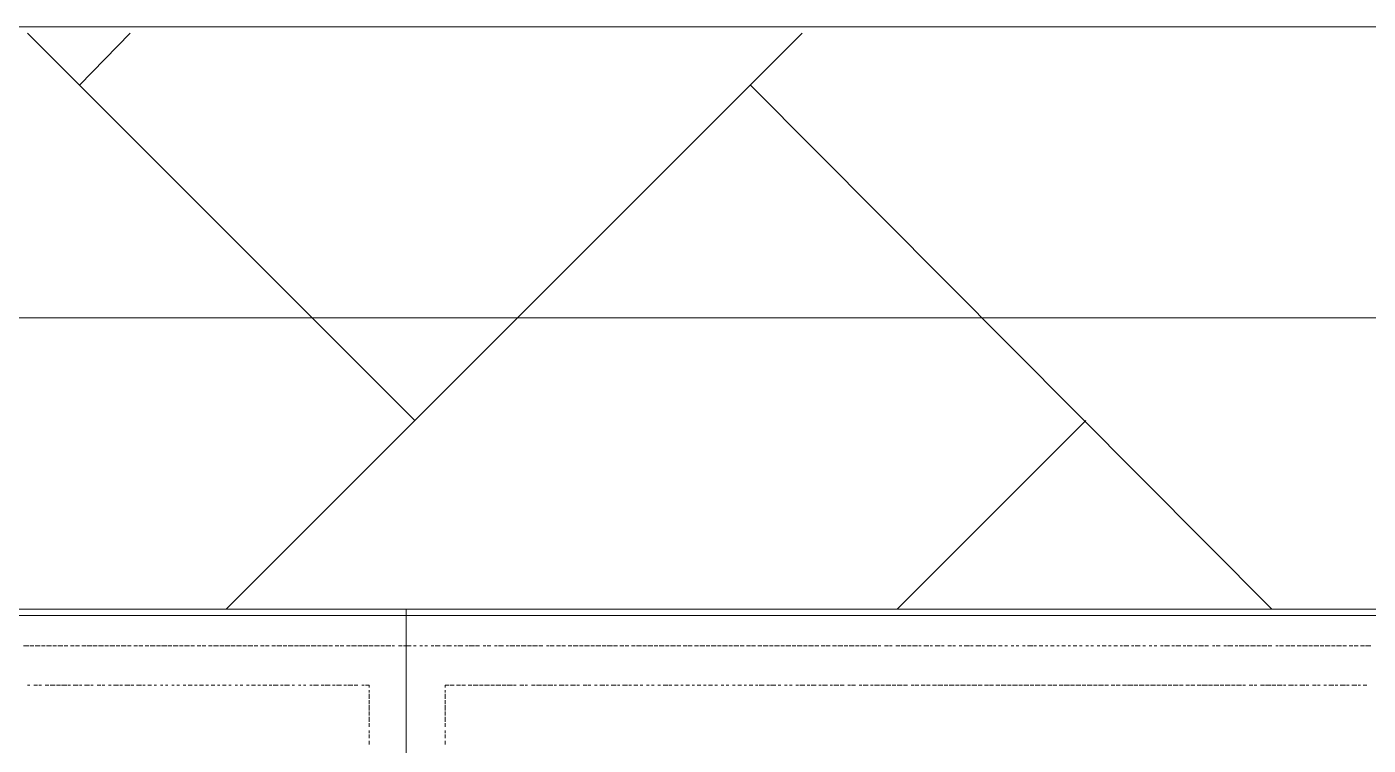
# Model space of a CAD drawing. Header units: millimetres. Extents: x 2928 to 3112, y 1220 to 1280.
# Drawn here: x 2958.771 to 2960.537, y 1237.854 to 1238.8 of the extents above; entities that cross this region are included whole.
import ezdxf

# ---------------------------------------------------------------- set-up
doc = ezdxf.new("R2010")
doc.units = ezdxf.units.MM

msp = doc.modelspace()

# ---------------------------------------------------------------- linework, layer by layer
at = {"color": 7, "linetype": 'Continuous', "lineweight": 5, "true_color": 0x000007}
msp.add_lwpolyline([(2983.03191, 1238.80025), (2957.29321, 1238.80025), (2957.29321, 1238.80025)], dxfattribs=at)
at = {"color": 9, "linetype": 'Continuous', "lineweight": 13, "true_color": 0xbababa}
for points in [[(2959.28157, 1238.28191), (2958.77157, 1238.79192), (2958.77157, 1238.79192)], [(2958.8399, 1238.72358), (2958.90657, 1238.79192), (2958.90657, 1238.79192)], [(2959.03324, 1238.03358), (2959.79158, 1238.79192), (2959.79158, 1238.79192)], [(2960.40992, 1238.03358), (2959.72325, 1238.72358), (2959.72325, 1238.72358)], [(2959.91658, 1238.03358), (2960.16492, 1238.28191), (2960.16492, 1238.28191)]]:
    msp.add_lwpolyline(points, dxfattribs=at)
at = {"color": 253, "linetype": 'Continuous', "lineweight": 5, "true_color": 0x9a9a9a}
for points in [[(2957.39321, 1238.41691), (2982.93191, 1238.41691), (2982.93191, 1238.41691)], [(2959.26991, 1238.02524), (2957.25654, 1238.02524), (2957.25654, 1238.02524)], [(2961.2866, 1238.02524), (2959.26991, 1238.02524), (2959.26991, 1238.02524)]]:
    msp.add_lwpolyline(points, dxfattribs=at)
at = {"color": 7, "linetype": 'Continuous', "lineweight": 20, "true_color": 0x000007}
for points in [[(2959.26991, 1237.5819), (2957.25654, 1237.5819), (2957.25654, 1238.03358), (2959.26991, 1238.03358)], [(2961.2866, 1237.5819), (2959.26991, 1237.5819), (2959.26991, 1238.03358), (2961.2866, 1238.03358)]]:
    msp.add_lwpolyline(points, close=True, dxfattribs=at)
at = {"color": 252, "linetype": 'Continuous', "lineweight": 13, "true_color": 0x989898}
for points in [[(2958.76657, 1237.98524), (2958.77323, 1237.98524), (2958.77323, 1237.98524)], [(2958.7749, 1237.98524), (2958.7799, 1237.98524), (2958.7799, 1237.98524)], [(2958.78157, 1237.98524), (2958.78823, 1237.98524), (2958.78823, 1237.98524)], [(2958.7899, 1237.98524), (2958.7949, 1237.98524), (2958.7949, 1237.98524)], [(2958.79657, 1237.98524), (2958.80323, 1237.98524), (2958.80323, 1237.98524)], [(2958.8049, 1237.98524), (2958.8099, 1237.98524), (2958.8099, 1237.98524)], [(2958.81157, 1237.98524), (2958.81823, 1237.98524), (2958.81823, 1237.98524)], [(2958.8199, 1237.98524), (2958.8249, 1237.98524), (2958.8249, 1237.98524)], [(2958.82823, 1237.98524), (2958.83323, 1237.98524), (2958.83323, 1237.98524)], [(2958.8349, 1237.98524), (2958.8399, 1237.98524), (2958.8399, 1237.98524)], [(2958.84323, 1237.98524), (2958.84823, 1237.98524), (2958.84823, 1237.98524)], [(2958.8499, 1237.98524), (2958.85657, 1237.98524), (2958.85657, 1237.98524)], [(2958.85823, 1237.98524), (2958.86323, 1237.98524), (2958.86323, 1237.98524)], [(2958.8649, 1237.98524), (2958.87157, 1237.98524), (2958.87157, 1237.98524)], [(2958.87323, 1237.98524), (2958.87823, 1237.98524), (2958.87823, 1237.98524)], [(2958.8799, 1237.98524), (2958.88657, 1237.98524), (2958.88657, 1237.98524)], [(2958.88823, 1237.98524), (2958.89323, 1237.98524), (2958.89323, 1237.98524)], [(2958.8949, 1237.98524), (2958.90157, 1237.98524), (2958.90157, 1237.98524)], [(2958.90324, 1237.98524), (2958.90824, 1237.98524), (2958.90824, 1237.98524)], [(2958.91157, 1237.98524), (2958.91657, 1237.98524), (2958.91657, 1237.98524)], [(2958.91824, 1237.98524), (2958.92324, 1237.98524), (2958.92324, 1237.98524)], [(2958.92657, 1237.98524), (2958.93157, 1237.98524), (2958.93157, 1237.98524)], [(2958.93324, 1237.98524), (2958.9399, 1237.98524), (2958.9399, 1237.98524)], [(2958.94157, 1237.98524), (2958.94657, 1237.98524), (2958.94657, 1237.98524)], [(2958.94824, 1237.98524), (2958.9549, 1237.98524), (2958.9549, 1237.98524)], [(2958.95657, 1237.98524), (2958.96157, 1237.98524), (2958.96157, 1237.98524)], [(2958.96324, 1237.98524), (2958.9699, 1237.98524), (2958.9699, 1237.98524)], [(2958.97157, 1237.98524), (2958.97657, 1237.98524), (2958.97657, 1237.98524)], [(2958.97824, 1237.98524), (2958.9849, 1237.98524), (2958.9849, 1237.98524)], [(2958.98657, 1237.98524), (2958.99157, 1237.98524), (2958.99157, 1237.98524)], [(2958.9949, 1237.98524), (2958.9999, 1237.98524), (2958.9999, 1237.98524)], [(2959.00157, 1237.98524), (2959.00657, 1237.98524), (2959.00657, 1237.98524)], [(2959.0099, 1237.98524), (2959.0149, 1237.98524), (2959.0149, 1237.98524)], [(2959.01657, 1237.98524), (2959.02324, 1237.98524), (2959.02324, 1237.98524)], [(2959.0249, 1237.98524), (2959.0299, 1237.98524), (2959.0299, 1237.98524)], [(2959.03157, 1237.98524), (2959.03824, 1237.98524), (2959.03824, 1237.98524)], [(2959.0399, 1237.98524), (2959.0449, 1237.98524), (2959.0449, 1237.98524)], [(2959.04657, 1237.98524), (2959.05324, 1237.98524), (2959.05324, 1237.98524)], [(2959.0549, 1237.98524), (2959.0599, 1237.98524), (2959.0599, 1237.98524)], [(2959.06157, 1237.98524), (2959.06824, 1237.98524), (2959.06824, 1237.98524)], [(2959.0699, 1237.98524), (2959.0749, 1237.98524), (2959.0749, 1237.98524)], [(2959.07824, 1237.98524), (2959.08324, 1237.98524), (2959.08324, 1237.98524)], [(2959.0849, 1237.98524), (2959.0899, 1237.98524), (2959.0899, 1237.98524)], [(2959.09324, 1237.98524), (2959.09824, 1237.98524), (2959.09824, 1237.98524)], [(2959.0999, 1237.98524), (2959.10657, 1237.98524), (2959.10657, 1237.98524)], [(2959.10824, 1237.98524), (2959.11324, 1237.98524), (2959.11324, 1237.98524)], [(2959.1149, 1237.98524), (2959.12157, 1237.98524), (2959.12157, 1237.98524)], [(2959.12324, 1237.98524), (2959.12824, 1237.98524), (2959.12824, 1237.98524)], [(2959.12991, 1237.98524), (2959.13657, 1237.98524), (2959.13657, 1237.98524)], [(2959.13824, 1237.98524), (2959.14324, 1237.98524), (2959.14324, 1237.98524)], [(2959.14491, 1237.98524), (2959.15157, 1237.98524), (2959.15157, 1237.98524)], [(2959.15324, 1237.98524), (2959.15824, 1237.98524), (2959.15824, 1237.98524)], [(2959.15991, 1237.98524), (2959.16657, 1237.98524), (2959.16657, 1237.98524)], [(2959.16824, 1237.98524), (2959.17324, 1237.98524), (2959.17324, 1237.98524)], [(2959.17657, 1237.98524), (2959.18157, 1237.98524), (2959.18157, 1237.98524)], [(2959.18324, 1237.98524), (2959.18824, 1237.98524), (2959.18824, 1237.98524)], [(2959.19157, 1237.98524), (2959.19657, 1237.98524), (2959.19657, 1237.98524)], [(2959.19824, 1237.98524), (2959.20491, 1237.98524), (2959.20491, 1237.98524)], [(2959.20657, 1237.98524), (2959.21157, 1237.98524), (2959.21157, 1237.98524)], [(2959.21324, 1237.98524), (2959.21991, 1237.98524), (2959.21991, 1237.98524)], [(2959.22157, 1237.98524), (2959.22657, 1237.98524), (2959.22657, 1237.98524)], [(2959.22824, 1237.98524), (2959.23491, 1237.98524), (2959.23491, 1237.98524)], [(2959.23657, 1237.98524), (2959.24157, 1237.98524), (2959.24157, 1237.98524)], [(2959.24324, 1237.98524), (2959.24991, 1237.98524), (2959.24991, 1237.98524)], [(2959.25157, 1237.98524), (2959.25491, 1237.98524), (2959.25491, 1237.98524)], [(2959.25991, 1237.98524), (2959.26491, 1237.98524), (2959.26491, 1237.98524)], [(2959.26657, 1237.98524), (2959.26991, 1237.98524), (2959.26991, 1237.98524)], [(2959.26991, 1237.98524), (2959.27657, 1237.98524), (2959.27657, 1237.98524)], [(2959.27991, 1237.98524), (2959.28324, 1237.98524), (2959.28324, 1237.98524)], [(2959.28824, 1237.98524), (2959.29157, 1237.98524), (2959.29157, 1237.98524)], [(2959.29491, 1237.98524), (2959.29824, 1237.98524), (2959.29824, 1237.98524)], [(2959.30324, 1237.98524), (2959.30657, 1237.98524), (2959.30657, 1237.98524)], [(2959.30824, 1237.98524), (2959.31491, 1237.98524), (2959.31491, 1237.98524)], [(2959.31824, 1237.98524), (2959.32157, 1237.98524), (2959.32157, 1237.98524)], [(2959.32324, 1237.98524), (2959.32991, 1237.98524), (2959.32991, 1237.98524)], [(2959.33324, 1237.98524), (2959.33657, 1237.98524), (2959.33657, 1237.98524)], [(2959.33824, 1237.98524), (2959.34491, 1237.98524), (2959.34491, 1237.98524)], [(2959.34824, 1237.98524), (2959.35157, 1237.98524), (2959.35157, 1237.98524)], [(2959.35324, 1237.98524), (2959.35991, 1237.98524), (2959.35991, 1237.98524)], [(2959.36158, 1237.98524), (2959.36658, 1237.98524), (2959.36658, 1237.98524)], [(2959.37158, 1237.98524), (2959.37491, 1237.98524), (2959.37491, 1237.98524)], [(2959.37658, 1237.98524), (2959.38158, 1237.98524), (2959.38158, 1237.98524)], [(2959.38658, 1237.98524), (2959.38991, 1237.98524), (2959.38991, 1237.98524)], [(2959.39158, 1237.98524), (2959.39824, 1237.98524), (2959.39824, 1237.98524)], [(2959.40158, 1237.98524), (2959.40491, 1237.98524), (2959.40491, 1237.98524)], [(2959.40658, 1237.98524), (2959.41324, 1237.98524), (2959.41324, 1237.98524)], [(2959.41491, 1237.98524), (2959.41991, 1237.98524), (2959.41991, 1237.98524)], [(2959.42158, 1237.98524), (2959.42824, 1237.98524), (2959.42824, 1237.98524)], [(2959.42991, 1237.98524), (2959.43491, 1237.98524), (2959.43491, 1237.98524)], [(2959.43658, 1237.98524), (2959.44324, 1237.98524), (2959.44324, 1237.98524)], [(2959.44491, 1237.98524), (2959.44991, 1237.98524), (2959.44991, 1237.98524)], [(2959.45491, 1237.98524), (2959.45824, 1237.98524), (2959.45824, 1237.98524)], [(2959.45991, 1237.98524), (2959.46491, 1237.98524), (2959.46491, 1237.98524)], [(2959.46824, 1237.98524), (2959.47324, 1237.98524), (2959.47324, 1237.98524)], [(2959.47491, 1237.98524), (2959.47991, 1237.98524), (2959.47991, 1237.98524)], [(2959.48324, 1237.98524), (2959.48824, 1237.98524), (2959.48824, 1237.98524)], [(2959.48991, 1237.98524), (2959.49658, 1237.98524), (2959.49658, 1237.98524)], [(2959.49824, 1237.98524), (2959.50324, 1237.98524), (2959.50324, 1237.98524)], [(2959.50491, 1237.98524), (2959.51158, 1237.98524), (2959.51158, 1237.98524)], [(2959.51324, 1237.98524), (2959.51824, 1237.98524), (2959.51824, 1237.98524)], [(2959.51991, 1237.98524), (2959.52658, 1237.98524), (2959.52658, 1237.98524)], [(2959.52824, 1237.98524), (2959.53324, 1237.98524), (2959.53324, 1237.98524)], [(2959.53491, 1237.98524), (2959.54158, 1237.98524), (2959.54158, 1237.98524)], [(2959.54324, 1237.98524), (2959.54824, 1237.98524), (2959.54824, 1237.98524)], [(2959.55158, 1237.98524), (2959.55658, 1237.98524), (2959.55658, 1237.98524)], [(2959.55824, 1237.98524), (2959.56324, 1237.98524), (2959.56324, 1237.98524)], [(2959.56658, 1237.98524), (2959.57158, 1237.98524), (2959.57158, 1237.98524)], [(2959.57324, 1237.98524), (2959.57991, 1237.98524), (2959.57991, 1237.98524)], [(2959.58158, 1237.98524), (2959.58658, 1237.98524), (2959.58658, 1237.98524)], [(2959.58824, 1237.98524), (2959.59491, 1237.98524), (2959.59491, 1237.98524)], [(2959.59658, 1237.98524), (2959.60158, 1237.98524), (2959.60158, 1237.98524)], [(2959.60325, 1237.98524), (2959.60991, 1237.98524), (2959.60991, 1237.98524)], [(2959.61158, 1237.98524), (2959.61658, 1237.98524), (2959.61658, 1237.98524)], [(2959.61825, 1237.98524), (2959.62491, 1237.98524), (2959.62491, 1237.98524)], [(2959.62658, 1237.98524), (2959.63158, 1237.98524), (2959.63158, 1237.98524)], [(2959.63491, 1237.98524), (2959.63991, 1237.98524), (2959.63991, 1237.98524)], [(2959.64158, 1237.98524), (2959.64658, 1237.98524), (2959.64658, 1237.98524)], [(2959.64991, 1237.98524), (2959.65491, 1237.98524), (2959.65491, 1237.98524)], [(2959.65658, 1237.98524), (2959.66325, 1237.98524), (2959.66325, 1237.98524)], [(2959.66491, 1237.98524), (2959.66991, 1237.98524), (2959.66991, 1237.98524)], [(2959.67158, 1237.98524), (2959.67825, 1237.98524), (2959.67825, 1237.98524)], [(2959.67991, 1237.98524), (2959.68491, 1237.98524), (2959.68491, 1237.98524)], [(2959.68658, 1237.98524), (2959.69325, 1237.98524), (2959.69325, 1237.98524)], [(2959.69491, 1237.98524), (2959.69991, 1237.98524), (2959.69991, 1237.98524)], [(2959.70158, 1237.98524), (2959.70825, 1237.98524), (2959.70825, 1237.98524)], [(2959.70991, 1237.98524), (2959.71491, 1237.98524), (2959.71491, 1237.98524)], [(2959.71825, 1237.98524), (2959.72325, 1237.98524), (2959.72325, 1237.98524)], [(2959.72491, 1237.98524), (2959.72991, 1237.98524), (2959.72991, 1237.98524)], [(2959.73325, 1237.98524), (2959.73825, 1237.98524), (2959.73825, 1237.98524)], [(2959.73991, 1237.98524), (2959.74658, 1237.98524), (2959.74658, 1237.98524)], [(2959.74825, 1237.98524), (2959.75325, 1237.98524), (2959.75325, 1237.98524)], [(2959.75491, 1237.98524), (2959.76158, 1237.98524), (2959.76158, 1237.98524)], [(2959.76325, 1237.98524), (2959.76825, 1237.98524), (2959.76825, 1237.98524)], [(2959.76991, 1237.98524), (2959.77658, 1237.98524), (2959.77658, 1237.98524)], [(2959.77825, 1237.98524), (2959.78325, 1237.98524), (2959.78325, 1237.98524)], [(2959.78491, 1237.98524), (2959.79158, 1237.98524), (2959.79158, 1237.98524)], [(2959.79325, 1237.98524), (2959.79825, 1237.98524), (2959.79825, 1237.98524)], [(2959.79991, 1237.98524), (2959.80658, 1237.98524), (2959.80658, 1237.98524)], [(2959.80825, 1237.98524), (2959.81325, 1237.98524), (2959.81325, 1237.98524)], [(2959.81658, 1237.98524), (2959.82158, 1237.98524), (2959.82158, 1237.98524)], [(2959.82325, 1237.98524), (2959.82825, 1237.98524), (2959.82825, 1237.98524)], [(2959.83158, 1237.98524), (2959.83658, 1237.98524), (2959.83658, 1237.98524)], [(2959.83825, 1237.98524), (2959.84492, 1237.98524), (2959.84492, 1237.98524)], [(2959.84658, 1237.98524), (2959.85158, 1237.98524), (2959.85158, 1237.98524)], [(2959.85325, 1237.98524), (2959.85992, 1237.98524), (2959.85992, 1237.98524)], [(2959.86158, 1237.98524), (2959.86658, 1237.98524), (2959.86658, 1237.98524)], [(2959.86825, 1237.98524), (2959.87492, 1237.98524), (2959.87492, 1237.98524)], [(2959.87658, 1237.98524), (2959.88158, 1237.98524), (2959.88158, 1237.98524)], [(2959.88325, 1237.98524), (2959.88992, 1237.98524), (2959.88992, 1237.98524)], [(2959.89158, 1237.98524), (2959.89492, 1237.98524), (2959.89492, 1237.98524)], [(2959.89992, 1237.98524), (2959.90492, 1237.98524), (2959.90492, 1237.98524)], [(2959.90658, 1237.98524), (2959.90992, 1237.98524), (2959.90992, 1237.98524)], [(2959.91492, 1237.98524), (2959.91992, 1237.98524), (2959.91992, 1237.98524)], [(2959.92158, 1237.98524), (2959.92825, 1237.98524), (2959.92825, 1237.98524)], [(2959.92992, 1237.98524), (2959.93492, 1237.98524), (2959.93492, 1237.98524)], [(2959.93658, 1237.98524), (2959.94325, 1237.98524), (2959.94325, 1237.98524)], [(2959.94492, 1237.98524), (2959.94825, 1237.98524), (2959.94825, 1237.98524)], [(2959.95158, 1237.98524), (2959.95825, 1237.98524), (2959.95825, 1237.98524)], [(2959.95992, 1237.98524), (2959.96325, 1237.98524), (2959.96325, 1237.98524)], [(2959.96658, 1237.98524), (2959.97325, 1237.98524), (2959.97325, 1237.98524)], [(2959.97492, 1237.98524), (2959.97825, 1237.98524), (2959.97825, 1237.98524)], [(2959.98325, 1237.98524), (2959.98825, 1237.98524), (2959.98825, 1237.98524)], [(2959.98992, 1237.98524), (2959.99325, 1237.98524), (2959.99325, 1237.98524)], [(2959.99825, 1237.98524), (2960.00158, 1237.98524), (2960.00158, 1237.98524)], [(2960.00492, 1237.98524), (2960.01158, 1237.98524), (2960.01158, 1237.98524)], [(2960.01325, 1237.98524), (2960.01658, 1237.98524), (2960.01658, 1237.98524)], [(2960.01992, 1237.98524), (2960.02658, 1237.98524), (2960.02658, 1237.98524)], [(2960.02825, 1237.98524), (2960.03158, 1237.98524), (2960.03158, 1237.98524)], [(2960.03492, 1237.98524), (2960.04158, 1237.98524), (2960.04158, 1237.98524)], [(2960.04325, 1237.98524), (2960.04658, 1237.98524), (2960.04658, 1237.98524)], [(2960.04992, 1237.98524), (2960.05492, 1237.98524), (2960.05492, 1237.98524)], [(2960.05825, 1237.98524), (2960.06159, 1237.98524), (2960.06159, 1237.98524)], [(2960.06659, 1237.98524), (2960.06992, 1237.98524), (2960.06992, 1237.98524)], [(2960.07325, 1237.98524), (2960.07659, 1237.98524), (2960.07659, 1237.98524)], [(2960.08159, 1237.98524), (2960.08492, 1237.98524), (2960.08492, 1237.98524)], [(2960.08825, 1237.98524), (2960.09492, 1237.98524), (2960.09492, 1237.98524)], [(2960.09659, 1237.98524), (2960.09992, 1237.98524), (2960.09992, 1237.98524)], [(2960.10325, 1237.98524), (2960.10825, 1237.98524), (2960.10825, 1237.98524)], [(2960.11159, 1237.98524), (2960.11492, 1237.98524), (2960.11492, 1237.98524)], [(2960.11825, 1237.98524), (2960.12325, 1237.98524), (2960.12325, 1237.98524)], [(2960.12659, 1237.98524), (2960.12992, 1237.98524), (2960.12992, 1237.98524)], [(2960.13325, 1237.98524), (2960.13825, 1237.98524), (2960.13825, 1237.98524)], [(2960.14159, 1237.98524), (2960.14492, 1237.98524), (2960.14492, 1237.98524)], [(2960.14825, 1237.98524), (2960.15325, 1237.98524), (2960.15325, 1237.98524)], [(2960.15659, 1237.98524), (2960.15992, 1237.98524), (2960.15992, 1237.98524)], [(2960.16492, 1237.98524), (2960.16825, 1237.98524), (2960.16825, 1237.98524)], [(2960.17159, 1237.98524), (2960.17492, 1237.98524), (2960.17492, 1237.98524)], [(2960.17992, 1237.98524), (2960.18325, 1237.98524), (2960.18325, 1237.98524)], [(2960.18659, 1237.98524), (2960.19159, 1237.98524), (2960.19159, 1237.98524)], [(2960.19492, 1237.98524), (2960.19825, 1237.98524), (2960.19825, 1237.98524)], [(2960.20159, 1237.98524), (2960.20659, 1237.98524), (2960.20659, 1237.98524)], [(2960.20992, 1237.98524), (2960.21325, 1237.98524), (2960.21325, 1237.98524)], [(2960.21492, 1237.98524), (2960.22159, 1237.98524), (2960.22159, 1237.98524)], [(2960.22492, 1237.98524), (2960.22825, 1237.98524), (2960.22825, 1237.98524)], [(2960.22992, 1237.98524), (2960.23659, 1237.98524), (2960.23659, 1237.98524)], [(2960.23992, 1237.98524), (2960.24325, 1237.98524), (2960.24325, 1237.98524)], [(2960.24825, 1237.98524), (2960.25159, 1237.98524), (2960.25159, 1237.98524)], [(2960.25492, 1237.98524), (2960.25825, 1237.98524), (2960.25825, 1237.98524)], [(2960.26325, 1237.98524), (2960.26659, 1237.98524), (2960.26659, 1237.98524)], [(2960.26825, 1237.98524), (2960.27492, 1237.98524), (2960.27492, 1237.98524)], [(2960.27825, 1237.98524), (2960.28159, 1237.98524), (2960.28159, 1237.98524)], [(2960.28325, 1237.98524), (2960.28992, 1237.98524), (2960.28992, 1237.98524)], [(2960.29325, 1237.98524), (2960.29659, 1237.98524), (2960.29659, 1237.98524)], [(2960.29826, 1237.98524), (2960.30492, 1237.98524), (2960.30492, 1237.98524)], [(2960.30826, 1237.98524), (2960.31159, 1237.98524), (2960.31159, 1237.98524)], [(2960.31326, 1237.98524), (2960.31992, 1237.98524), (2960.31992, 1237.98524)], [(2960.32159, 1237.98524), (2960.32659, 1237.98524), (2960.32659, 1237.98524)], [(2960.33159, 1237.98524), (2960.33492, 1237.98524), (2960.33492, 1237.98524)], [(2960.33659, 1237.98524), (2960.34159, 1237.98524), (2960.34159, 1237.98524)], [(2960.34659, 1237.98524), (2960.34992, 1237.98524), (2960.34992, 1237.98524)], [(2960.35159, 1237.98524), (2960.35826, 1237.98524), (2960.35826, 1237.98524)], [(2960.36159, 1237.98524), (2960.36492, 1237.98524), (2960.36492, 1237.98524)], [(2960.36659, 1237.98524), (2960.37326, 1237.98524), (2960.37326, 1237.98524)], [(2960.37492, 1237.98524), (2960.37992, 1237.98524), (2960.37992, 1237.98524)], [(2960.38159, 1237.98524), (2960.38826, 1237.98524), (2960.38826, 1237.98524)], [(2960.38992, 1237.98524), (2960.39492, 1237.98524), (2960.39492, 1237.98524)], [(2960.39659, 1237.98524), (2960.40326, 1237.98524), (2960.40326, 1237.98524)], [(2960.40492, 1237.98524), (2960.40992, 1237.98524), (2960.40992, 1237.98524)], [(2960.41492, 1237.98524), (2960.41826, 1237.98524), (2960.41826, 1237.98524)], [(2960.41992, 1237.98524), (2960.42492, 1237.98524), (2960.42492, 1237.98524)], [(2960.42826, 1237.98524), (2960.43326, 1237.98524), (2960.43326, 1237.98524)], [(2960.43492, 1237.98524), (2960.43992, 1237.98524), (2960.43992, 1237.98524)], [(2960.44326, 1237.98524), (2960.44826, 1237.98524), (2960.44826, 1237.98524)], [(2960.44992, 1237.98524), (2960.45659, 1237.98524), (2960.45659, 1237.98524)], [(2960.45826, 1237.98524), (2960.46326, 1237.98524), (2960.46326, 1237.98524)], [(2960.46492, 1237.98524), (2960.47159, 1237.98524), (2960.47159, 1237.98524)], [(2960.47326, 1237.98524), (2960.47826, 1237.98524), (2960.47826, 1237.98524)], [(2960.47992, 1237.98524), (2960.48659, 1237.98524), (2960.48659, 1237.98524)], [(2960.48826, 1237.98524), (2960.49326, 1237.98524), (2960.49326, 1237.98524)], [(2960.49492, 1237.98524), (2960.50159, 1237.98524), (2960.50159, 1237.98524)], [(2960.50326, 1237.98524), (2960.50826, 1237.98524), (2960.50826, 1237.98524)], [(2960.51159, 1237.98524), (2960.51659, 1237.98524), (2960.51659, 1237.98524)], [(2960.51826, 1237.98524), (2960.52326, 1237.98524), (2960.52326, 1237.98524)], [(2960.52659, 1237.98524), (2960.53159, 1237.98524), (2960.53159, 1237.98524)], [(2960.53326, 1237.98524), (2960.53993, 1237.98524), (2960.53993, 1237.98524)], [(2958.77157, 1237.93357), (2958.7749, 1237.93357), (2958.7749, 1237.93357)], [(2958.7799, 1237.93357), (2958.7849, 1237.93357), (2958.7849, 1237.93357)], [(2958.78657, 1237.93357), (2958.7899, 1237.93357), (2958.7899, 1237.93357)], [(2958.7949, 1237.93357), (2958.7999, 1237.93357), (2958.7999, 1237.93357)], [(2958.80157, 1237.93357), (2958.80823, 1237.93357), (2958.80823, 1237.93357)], [(2958.8099, 1237.93357), (2958.8149, 1237.93357), (2958.8149, 1237.93357)], [(2958.81657, 1237.93357), (2958.82323, 1237.93357), (2958.82323, 1237.93357)], [(2958.8249, 1237.93357), (2958.82823, 1237.93357), (2958.82823, 1237.93357)], [(2958.83157, 1237.93357), (2958.83823, 1237.93357), (2958.83823, 1237.93357)], [(2958.8399, 1237.93357), (2958.84323, 1237.93357), (2958.84323, 1237.93357)], [(2958.84657, 1237.93357), (2958.85323, 1237.93357), (2958.85323, 1237.93357)], [(2958.8549, 1237.93357), (2958.85823, 1237.93357), (2958.85823, 1237.93357)], [(2958.86323, 1237.93357), (2958.86823, 1237.93357), (2958.86823, 1237.93357)], [(2958.8699, 1237.93357), (2958.87323, 1237.93357), (2958.87323, 1237.93357)], [(2958.87823, 1237.93357), (2958.88157, 1237.93357), (2958.88157, 1237.93357)], [(2958.8849, 1237.93357), (2958.89157, 1237.93357), (2958.89157, 1237.93357)], [(2958.89323, 1237.93357), (2958.89657, 1237.93357), (2958.89657, 1237.93357)], [(2958.8999, 1237.93357), (2958.90657, 1237.93357), (2958.90657, 1237.93357)], [(2958.90824, 1237.93357), (2958.91157, 1237.93357), (2958.91157, 1237.93357)], [(2958.9149, 1237.93357), (2958.92157, 1237.93357), (2958.92157, 1237.93357)], [(2958.92324, 1237.93357), (2958.92657, 1237.93357), (2958.92657, 1237.93357)], [(2958.9299, 1237.93357), (2958.9349, 1237.93357), (2958.9349, 1237.93357)], [(2958.93824, 1237.93357), (2958.94157, 1237.93357), (2958.94157, 1237.93357)], [(2958.94657, 1237.93357), (2958.9499, 1237.93357), (2958.9499, 1237.93357)], [(2958.95324, 1237.93357), (2958.95657, 1237.93357), (2958.95657, 1237.93357)], [(2958.96157, 1237.93357), (2958.9649, 1237.93357), (2958.9649, 1237.93357)], [(2958.96824, 1237.93357), (2958.97157, 1237.93357), (2958.97157, 1237.93357)], [(2958.97657, 1237.93357), (2958.9799, 1237.93357), (2958.9799, 1237.93357)], [(2958.98324, 1237.93357), (2958.98824, 1237.93357), (2958.98824, 1237.93357)], [(2958.99157, 1237.93357), (2958.9949, 1237.93357), (2958.9949, 1237.93357)], [(2958.99824, 1237.93357), (2959.00324, 1237.93357), (2959.00324, 1237.93357)], [(2959.00657, 1237.93357), (2959.0099, 1237.93357), (2959.0099, 1237.93357)], [(2959.01324, 1237.93357), (2959.01824, 1237.93357), (2959.01824, 1237.93357)], [(2959.02157, 1237.93357), (2959.0249, 1237.93357), (2959.0249, 1237.93357)], [(2959.02824, 1237.93357), (2959.03324, 1237.93357), (2959.03324, 1237.93357)], [(2959.03657, 1237.93357), (2959.0399, 1237.93357), (2959.0399, 1237.93357)], [(2959.0449, 1237.93357), (2959.04824, 1237.93357), (2959.04824, 1237.93357)], [(2959.05157, 1237.93357), (2959.0549, 1237.93357), (2959.0549, 1237.93357)], [(2959.0599, 1237.93357), (2959.06324, 1237.93357), (2959.06324, 1237.93357)], [(2959.06657, 1237.93357), (2959.07157, 1237.93357), (2959.07157, 1237.93357)], [(2959.0749, 1237.93357), (2959.07824, 1237.93357), (2959.07824, 1237.93357)], [(2959.08157, 1237.93357), (2959.08657, 1237.93357), (2959.08657, 1237.93357)], [(2959.0899, 1237.93357), (2959.09324, 1237.93357), (2959.09324, 1237.93357)], [(2959.0949, 1237.93357), (2959.10157, 1237.93357), (2959.10157, 1237.93357)], [(2959.1049, 1237.93357), (2959.10824, 1237.93357), (2959.10824, 1237.93357)], [(2959.1099, 1237.93357), (2959.11657, 1237.93357), (2959.11657, 1237.93357)], [(2959.1199, 1237.93357), (2959.12324, 1237.93357), (2959.12324, 1237.93357)], [(2959.12824, 1237.93357), (2959.13157, 1237.93357), (2959.13157, 1237.93357)], [(2959.13491, 1237.93357), (2959.13824, 1237.93357), (2959.13824, 1237.93357)], [(2959.14324, 1237.93357), (2959.14657, 1237.93357), (2959.14657, 1237.93357)], [(2959.14824, 1237.93357), (2959.15491, 1237.93357), (2959.15491, 1237.93357)], [(2959.15824, 1237.93357), (2959.16157, 1237.93357), (2959.16157, 1237.93357)], [(2959.16324, 1237.93357), (2959.16991, 1237.93357), (2959.16991, 1237.93357)], [(2959.17324, 1237.93357), (2959.17657, 1237.93357), (2959.17657, 1237.93357)], [(2959.17824, 1237.93357), (2959.18491, 1237.93357), (2959.18491, 1237.93357)], [(2959.18824, 1237.93357), (2959.19157, 1237.93357), (2959.19157, 1237.93357)], [(2959.19324, 1237.93357), (2959.19991, 1237.93357), (2959.19991, 1237.93357)], [(2959.20157, 1237.93357), (2959.20657, 1237.93357), (2959.20657, 1237.93357)], [(2959.21157, 1237.93357), (2959.21491, 1237.93357), (2959.21491, 1237.93357)], [(2959.21657, 1237.93357), (2959.22157, 1237.93357), (2959.22157, 1237.93024)], [(2959.22157, 1237.92691), (2959.22157, 1237.92357), (2959.22157, 1237.92357)], [(2959.22157, 1237.92191), (2959.22157, 1237.91524), (2959.22157, 1237.91524)], [(2959.32157, 1237.93024), (2959.32157, 1237.93357), (2959.32657, 1237.93357)], [(2959.32157, 1237.92357), (2959.32157, 1237.92691), (2959.32157, 1237.92691)], [(2959.32157, 1237.91524), (2959.32157, 1237.92191), (2959.32157, 1237.92191)], [(2959.32824, 1237.93357), (2959.33324, 1237.93357), (2959.33324, 1237.93357)], [(2959.33657, 1237.93357), (2959.34157, 1237.93357), (2959.34157, 1237.93357)], [(2959.34324, 1237.93357), (2959.34824, 1237.93357), (2959.34824, 1237.93357)], [(2959.35157, 1237.93357), (2959.35657, 1237.93357), (2959.35657, 1237.93357)], [(2959.35824, 1237.93357), (2959.36491, 1237.93357), (2959.36491, 1237.93357)], [(2959.36658, 1237.93357), (2959.37158, 1237.93357), (2959.37158, 1237.93357)], [(2959.37324, 1237.93357), (2959.37991, 1237.93357), (2959.37991, 1237.93357)], [(2959.38158, 1237.93357), (2959.38658, 1237.93357), (2959.38658, 1237.93357)], [(2959.38824, 1237.93357), (2959.39491, 1237.93357), (2959.39491, 1237.93357)], [(2959.39658, 1237.93357), (2959.40158, 1237.93357), (2959.40158, 1237.93357)], [(2959.40324, 1237.93357), (2959.40991, 1237.93357), (2959.40991, 1237.93357)], [(2959.41158, 1237.93357), (2959.41491, 1237.93357), (2959.41491, 1237.93357)], [(2959.41991, 1237.93357), (2959.42491, 1237.93357), (2959.42491, 1237.93357)], [(2959.42658, 1237.93357), (2959.42991, 1237.93357), (2959.42991, 1237.93357)], [(2959.43491, 1237.93357), (2959.43991, 1237.93357), (2959.43991, 1237.93357)], [(2959.44158, 1237.93357), (2959.44824, 1237.93357), (2959.44824, 1237.93357)], [(2959.44991, 1237.93357), (2959.45491, 1237.93357), (2959.45491, 1237.93357)], [(2959.45658, 1237.93357), (2959.46324, 1237.93357), (2959.46324, 1237.93357)], [(2959.46491, 1237.93357), (2959.46824, 1237.93357), (2959.46824, 1237.93357)], [(2959.47158, 1237.93357), (2959.47824, 1237.93357), (2959.47824, 1237.93357)], [(2959.47991, 1237.93357), (2959.48324, 1237.93357), (2959.48324, 1237.93357)], [(2959.48658, 1237.93357), (2959.49324, 1237.93357), (2959.49324, 1237.93357)], [(2959.49491, 1237.93357), (2959.49824, 1237.93357), (2959.49824, 1237.93357)], [(2959.50324, 1237.93357), (2959.50824, 1237.93357), (2959.50824, 1237.93357)], [(2959.50991, 1237.93357), (2959.51324, 1237.93357), (2959.51324, 1237.93357)], [(2959.51824, 1237.93357), (2959.52158, 1237.93357), (2959.52158, 1237.93357)], [(2959.52491, 1237.93357), (2959.53158, 1237.93357), (2959.53158, 1237.93357)], [(2959.53324, 1237.93357), (2959.53658, 1237.93357), (2959.53658, 1237.93357)], [(2959.53991, 1237.93357), (2959.54658, 1237.93357), (2959.54658, 1237.93357)], [(2959.54824, 1237.93357), (2959.55158, 1237.93357), (2959.55158, 1237.93357)], [(2959.55491, 1237.93357), (2959.56158, 1237.93357), (2959.56158, 1237.93357)], [(2959.56324, 1237.93357), (2959.56658, 1237.93357), (2959.56658, 1237.93357)], [(2959.56991, 1237.93357), (2959.57491, 1237.93357), (2959.57491, 1237.93357)], [(2959.57824, 1237.93357), (2959.58158, 1237.93357), (2959.58158, 1237.93357)], [(2959.58658, 1237.93357), (2959.58991, 1237.93357), (2959.58991, 1237.93357)], [(2959.59324, 1237.93357), (2959.59658, 1237.93357), (2959.59658, 1237.93357)], [(2959.60158, 1237.93357), (2959.60491, 1237.93357), (2959.60491, 1237.93357)], [(2959.60825, 1237.93357), (2959.61491, 1237.93357), (2959.61491, 1237.93357)], [(2959.61658, 1237.93357), (2959.61991, 1237.93357), (2959.61991, 1237.93357)], [(2959.62325, 1237.93357), (2959.62825, 1237.93357), (2959.62825, 1237.93357)], [(2959.63158, 1237.93357), (2959.63491, 1237.93357), (2959.63491, 1237.93357)], [(2959.63825, 1237.93357), (2959.64325, 1237.93357), (2959.64325, 1237.93357)], [(2959.64658, 1237.93357), (2959.64991, 1237.93357), (2959.64991, 1237.93357)], [(2959.65325, 1237.93357), (2959.65825, 1237.93357), (2959.65825, 1237.93357)], [(2959.66158, 1237.93357), (2959.66491, 1237.93357), (2959.66491, 1237.93357)], [(2959.66825, 1237.93357), (2959.67325, 1237.93357), (2959.67325, 1237.93357)], [(2959.67658, 1237.93357), (2959.67991, 1237.93357), (2959.67991, 1237.93357)], [(2959.68491, 1237.93357), (2959.68825, 1237.93357), (2959.68825, 1237.93357)], [(2959.69158, 1237.93357), (2959.69491, 1237.93357), (2959.69491, 1237.93357)], [(2959.69991, 1237.93357), (2959.70325, 1237.93357), (2959.70325, 1237.93357)], [(2959.70658, 1237.93357), (2959.71158, 1237.93357), (2959.71158, 1237.93357)], [(2959.71491, 1237.93357), (2959.71825, 1237.93357), (2959.71825, 1237.93357)], [(2959.72158, 1237.93357), (2959.72658, 1237.93357), (2959.72658, 1237.93357)], [(2959.72991, 1237.93357), (2959.73325, 1237.93357), (2959.73325, 1237.93357)], [(2959.73491, 1237.93357), (2959.74158, 1237.93357), (2959.74158, 1237.93357)], [(2959.74491, 1237.93357), (2959.74825, 1237.93357), (2959.74825, 1237.93357)], [(2959.74991, 1237.93357), (2959.75658, 1237.93357), (2959.75658, 1237.93357)], [(2959.75991, 1237.93357), (2959.76325, 1237.93357), (2959.76325, 1237.93357)], [(2959.76825, 1237.93357), (2959.77158, 1237.93357), (2959.77158, 1237.93357)], [(2959.77491, 1237.93357), (2959.77825, 1237.93357), (2959.77825, 1237.93357)], [(2959.78325, 1237.93357), (2959.78658, 1237.93357), (2959.78658, 1237.93357)], [(2959.78825, 1237.93357), (2959.79491, 1237.93357), (2959.79491, 1237.93357)], [(2959.79825, 1237.93357), (2959.80158, 1237.93357), (2959.80158, 1237.93357)], [(2959.80325, 1237.93357), (2959.80991, 1237.93357), (2959.80991, 1237.93357)], [(2959.81325, 1237.93357), (2959.81658, 1237.93357), (2959.81658, 1237.93357)], [(2959.81825, 1237.93357), (2959.82491, 1237.93357), (2959.82491, 1237.93357)], [(2959.82825, 1237.93357), (2959.83158, 1237.93357), (2959.83158, 1237.93357)], [(2959.83325, 1237.93357), (2959.83992, 1237.93357), (2959.83992, 1237.93357)], [(2959.84158, 1237.93357), (2959.84658, 1237.93357), (2959.84658, 1237.93357)], [(2959.85158, 1237.93357), (2959.85492, 1237.93357), (2959.85492, 1237.93357)], [(2959.85658, 1237.93357), (2959.86158, 1237.93357), (2959.86158, 1237.93357)], [(2959.86658, 1237.93357), (2959.86992, 1237.93357), (2959.86992, 1237.93357)], [(2959.87158, 1237.93357), (2959.87825, 1237.93357), (2959.87825, 1237.93357)], [(2959.88158, 1237.93357), (2959.88492, 1237.93357), (2959.88492, 1237.93357)], [(2959.88658, 1237.93357), (2959.89325, 1237.93357), (2959.89325, 1237.93357)], [(2959.89492, 1237.93357), (2959.89992, 1237.93357), (2959.89992, 1237.93357)], [(2959.90158, 1237.93357), (2959.90825, 1237.93357), (2959.90825, 1237.93357)], [(2959.90992, 1237.93357), (2959.91492, 1237.93357), (2959.91492, 1237.93357)], [(2959.91658, 1237.93357), (2959.92325, 1237.93357), (2959.92325, 1237.93357)], [(2959.92492, 1237.93357), (2959.92992, 1237.93357), (2959.92992, 1237.93357)], [(2959.93492, 1237.93357), (2959.93825, 1237.93357), (2959.93825, 1237.93357)], [(2959.93992, 1237.93357), (2959.94492, 1237.93357), (2959.94492, 1237.93357)], [(2959.94825, 1237.93357), (2959.95325, 1237.93357), (2959.95325, 1237.93357)], [(2959.95492, 1237.93357), (2959.95992, 1237.93357), (2959.95992, 1237.93357)], [(2959.96325, 1237.93357), (2959.96825, 1237.93357), (2959.96825, 1237.93357)], [(2959.96992, 1237.93357), (2959.97658, 1237.93357), (2959.97658, 1237.93357)], [(2959.97825, 1237.93357), (2959.98325, 1237.93357), (2959.98325, 1237.93357)], [(2959.98492, 1237.93357), (2959.99158, 1237.93357), (2959.99158, 1237.93357)], [(2959.99325, 1237.93357), (2959.99825, 1237.93357), (2959.99825, 1237.93357)], [(2959.99992, 1237.93357), (2960.00658, 1237.93357), (2960.00658, 1237.93357)], [(2960.00825, 1237.93357), (2960.01325, 1237.93357), (2960.01325, 1237.93357)], [(2960.01492, 1237.93357), (2960.02158, 1237.93357), (2960.02158, 1237.93357)], [(2960.02325, 1237.93357), (2960.02825, 1237.93357), (2960.02825, 1237.93357)], [(2960.03158, 1237.93357), (2960.03658, 1237.93357), (2960.03658, 1237.93357)], [(2960.03825, 1237.93357), (2960.04325, 1237.93357), (2960.04325, 1237.93357)], [(2960.04658, 1237.93357), (2960.05158, 1237.93357), (2960.05158, 1237.93357)], [(2960.05325, 1237.93357), (2960.05992, 1237.93357), (2960.05992, 1237.93357)], [(2960.06159, 1237.93357), (2960.06659, 1237.93357), (2960.06659, 1237.93357)], [(2960.06825, 1237.93357), (2960.07492, 1237.93357), (2960.07492, 1237.93357)], [(2960.07659, 1237.93357), (2960.08159, 1237.93357), (2960.08159, 1237.93357)], [(2960.08325, 1237.93357), (2960.08992, 1237.93357), (2960.08992, 1237.93357)], [(2960.09159, 1237.93357), (2960.09659, 1237.93357), (2960.09659, 1237.93357)], [(2960.09825, 1237.93357), (2960.10492, 1237.93357), (2960.10492, 1237.93357)], [(2960.10659, 1237.93357), (2960.11159, 1237.93357), (2960.11159, 1237.93357)], [(2960.11492, 1237.93357), (2960.11992, 1237.93357), (2960.11992, 1237.93357)], [(2960.12159, 1237.93357), (2960.12659, 1237.93357), (2960.12659, 1237.93357)], [(2960.12992, 1237.93357), (2960.13492, 1237.93357), (2960.13492, 1237.93357)], [(2960.13659, 1237.93357), (2960.14325, 1237.93357), (2960.14325, 1237.93357)], [(2960.14492, 1237.93357), (2960.14992, 1237.93357), (2960.14992, 1237.93357)], [(2960.15159, 1237.93357), (2960.15825, 1237.93357), (2960.15825, 1237.93357)], [(2960.15992, 1237.93357), (2960.16492, 1237.93357), (2960.16492, 1237.93357)], [(2960.16659, 1237.93357), (2960.17325, 1237.93357), (2960.17325, 1237.93357)], [(2960.17492, 1237.93357), (2960.17992, 1237.93357), (2960.17992, 1237.93357)], [(2960.18159, 1237.93357), (2960.18825, 1237.93357), (2960.18825, 1237.93357)], [(2960.18992, 1237.93357), (2960.19492, 1237.93357), (2960.19492, 1237.93357)], [(2960.19825, 1237.93357), (2960.20325, 1237.93357), (2960.20325, 1237.93357)], [(2960.20492, 1237.93357), (2960.20992, 1237.93357), (2960.20992, 1237.93357)], [(2960.21325, 1237.93357), (2960.21825, 1237.93357), (2960.21825, 1237.93357)], [(2960.21992, 1237.93357), (2960.22659, 1237.93357), (2960.22659, 1237.93357)], [(2960.22825, 1237.93357), (2960.23325, 1237.93357), (2960.23325, 1237.93357)], [(2960.23492, 1237.93357), (2960.24159, 1237.93357), (2960.24159, 1237.93357)], [(2960.24325, 1237.93357), (2960.24825, 1237.93357), (2960.24825, 1237.93357)], [(2960.24992, 1237.93357), (2960.25659, 1237.93357), (2960.25659, 1237.93357)], [(2960.25825, 1237.93357), (2960.26325, 1237.93357), (2960.26325, 1237.93357)], [(2960.26492, 1237.93357), (2960.27159, 1237.93357), (2960.27159, 1237.93357)], [(2960.27325, 1237.93357), (2960.27825, 1237.93357), (2960.27825, 1237.93357)], [(2960.27992, 1237.93357), (2960.28659, 1237.93357), (2960.28659, 1237.93357)], [(2960.28825, 1237.93357), (2960.29325, 1237.93357), (2960.29325, 1237.93357)], [(2960.29659, 1237.93357), (2960.30159, 1237.93357), (2960.30159, 1237.93357)], [(2960.30326, 1237.93357), (2960.30826, 1237.93357), (2960.30826, 1237.93357)], [(2960.31159, 1237.93357), (2960.31659, 1237.93357), (2960.31659, 1237.93357)], [(2960.31826, 1237.93357), (2960.32492, 1237.93357), (2960.32492, 1237.93357)], [(2960.32659, 1237.93357), (2960.33159, 1237.93357), (2960.33159, 1237.93357)], [(2960.33326, 1237.93357), (2960.33992, 1237.93357), (2960.33992, 1237.93357)], [(2960.34159, 1237.93357), (2960.34659, 1237.93357), (2960.34659, 1237.93357)], [(2960.34826, 1237.93357), (2960.35492, 1237.93357), (2960.35492, 1237.93357)], [(2960.35659, 1237.93357), (2960.36159, 1237.93357), (2960.36159, 1237.93357)], [(2960.36326, 1237.93357), (2960.36992, 1237.93357), (2960.36992, 1237.93357)], [(2960.37159, 1237.93357), (2960.37492, 1237.93357), (2960.37492, 1237.93357)], [(2960.37992, 1237.93357), (2960.38492, 1237.93357), (2960.38492, 1237.93357)], [(2960.38659, 1237.93357), (2960.38992, 1237.93357), (2960.38992, 1237.93357)], [(2960.39492, 1237.93357), (2960.39992, 1237.93357), (2960.39992, 1237.93357)], [(2960.40159, 1237.93357), (2960.40826, 1237.93357), (2960.40826, 1237.93357)], [(2960.40992, 1237.93357), (2960.41492, 1237.93357), (2960.41492, 1237.93357)], [(2960.41659, 1237.93357), (2960.42326, 1237.93357), (2960.42326, 1237.93357)], [(2960.42492, 1237.93357), (2960.42826, 1237.93357), (2960.42826, 1237.93357)], [(2960.43159, 1237.93357), (2960.43826, 1237.93357), (2960.43826, 1237.93357)], [(2960.43992, 1237.93357), (2960.44326, 1237.93357), (2960.44326, 1237.93357)], [(2960.44659, 1237.93357), (2960.45326, 1237.93357), (2960.45326, 1237.93357)], [(2960.45492, 1237.93357), (2960.45826, 1237.93357), (2960.45826, 1237.93357)], [(2960.46326, 1237.93357), (2960.46826, 1237.93357), (2960.46826, 1237.93357)], [(2960.46992, 1237.93357), (2960.47326, 1237.93357), (2960.47326, 1237.93357)], [(2960.47826, 1237.93357), (2960.48159, 1237.93357), (2960.48159, 1237.93357)], [(2960.48492, 1237.93357), (2960.49159, 1237.93357), (2960.49159, 1237.93357)], [(2960.49326, 1237.93357), (2960.49659, 1237.93357), (2960.49659, 1237.93357)], [(2960.49992, 1237.93357), (2960.50659, 1237.93357), (2960.50659, 1237.93357)], [(2960.50826, 1237.93357), (2960.51159, 1237.93357), (2960.51159, 1237.93357)], [(2960.51492, 1237.93357), (2960.52159, 1237.93357), (2960.52159, 1237.93357)], [(2960.52326, 1237.93357), (2960.52659, 1237.93357), (2960.52659, 1237.93357)], [(2960.52993, 1237.93357), (2960.53493, 1237.93357), (2960.53493, 1237.93357)], [(2959.22157, 1237.91357), (2959.22157, 1237.90857), (2959.22157, 1237.90857)], [(2959.22157, 1237.90691), (2959.22157, 1237.90024), (2959.22157, 1237.90024)], [(2959.32157, 1237.90857), (2959.32157, 1237.91357), (2959.32157, 1237.91357)], [(2959.32157, 1237.90024), (2959.32157, 1237.90691), (2959.32157, 1237.90691)], [(2959.22157, 1237.89857), (2959.22157, 1237.89357), (2959.22157, 1237.89357)], [(2959.22157, 1237.89191), (2959.22157, 1237.88524), (2959.22157, 1237.88524)], [(2959.32157, 1237.89357), (2959.32157, 1237.89857), (2959.32157, 1237.89857)], [(2959.32157, 1237.88524), (2959.32157, 1237.89191), (2959.32157, 1237.89191)], [(2959.22157, 1237.88357), (2959.22157, 1237.87857), (2959.22157, 1237.87857)], [(2959.22157, 1237.87357), (2959.22157, 1237.87024), (2959.22157, 1237.87024)], [(2959.22157, 1237.86857), (2959.22157, 1237.86357), (2959.22157, 1237.86357)], [(2959.32157, 1237.87857), (2959.32157, 1237.88357), (2959.32157, 1237.88357)], [(2959.32157, 1237.87024), (2959.32157, 1237.87357), (2959.32157, 1237.87357)], [(2959.32157, 1237.86357), (2959.32157, 1237.86857), (2959.32157, 1237.86857)], [(2959.22157, 1237.86024), (2959.22157, 1237.85524), (2959.22157, 1237.85524)], [(2959.32157, 1237.85524), (2959.32157, 1237.86024), (2959.32157, 1237.86024)]]:
    msp.add_lwpolyline(points, dxfattribs=at)

doc.saveas('drawing.dxf')
